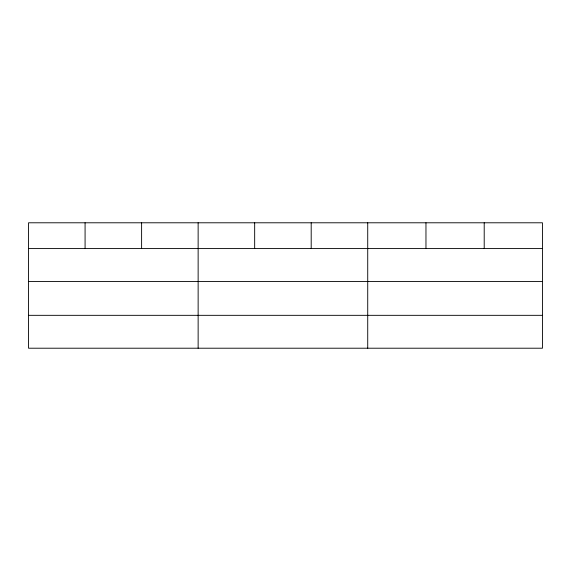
<?xml version="1.0" encoding="UTF-8"?>
<svg xmlns="http://www.w3.org/2000/svg" width="571" height="571" viewBox="0 0 571 571"><rect width="100%" height="100%" fill="white"/><g stroke="black" fill="none" stroke-linecap="round" stroke-linejoin="round"><path stroke-width="0.86" d="M542.45 281.453L542.45 222.79L28.55 222.79L28.55 348.21L542.45 348.21L542.45 281.453L28.55 281.453M28.55 248.578L542.45 248.578M28.55 315.328L542.45 315.328M484.208 222.79L484.208 248.578M425.966 222.79L425.966 248.578M367.724 222.79L367.724 348.21M311.195 222.79L311.195 248.578M254.666 222.79L254.666 248.578M198.137 222.79L198.137 348.21M141.608 222.79L141.608 248.578M85.079 222.79L85.079 248.578"/></g></svg>
